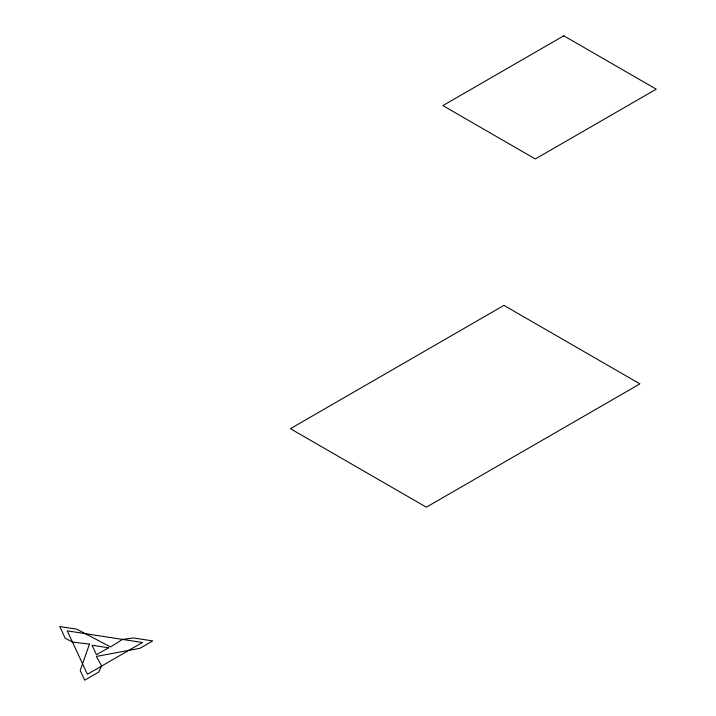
<?xml version="1.0" encoding="UTF-8"?>
<svg xmlns="http://www.w3.org/2000/svg" width="716" height="716" viewBox="0 0 716 716"><rect width="100%" height="100%" fill="white"/><g stroke="black" fill="none" stroke-linecap="round" stroke-linejoin="round"><path stroke-width="1.07" d="M89.482 644.096L80.183 670.543L84.667 680.2L98.701 672.091L101.663 666.032L96.302 656.438L139.897 648.311L152.696 640.927L133.48 637.947L122.508 639.406L110.55 646.96L76.845 629.194L59.768 626.545L65.147 638.153L72.477 642.1L89.482 644.096M563.778 35.8L442.873 105.601L535.326 158.979L656.232 89.178L563.778 35.8M503.957 305.383L290.392 428.687L426.351 507.179L639.916 383.883L503.957 305.383M108.501 647.783L96.463 654.728L92.06 645.232L108.501 647.783M142.439 642.494L87.406 674.266L67.259 630.859L142.439 642.494"/></g></svg>
